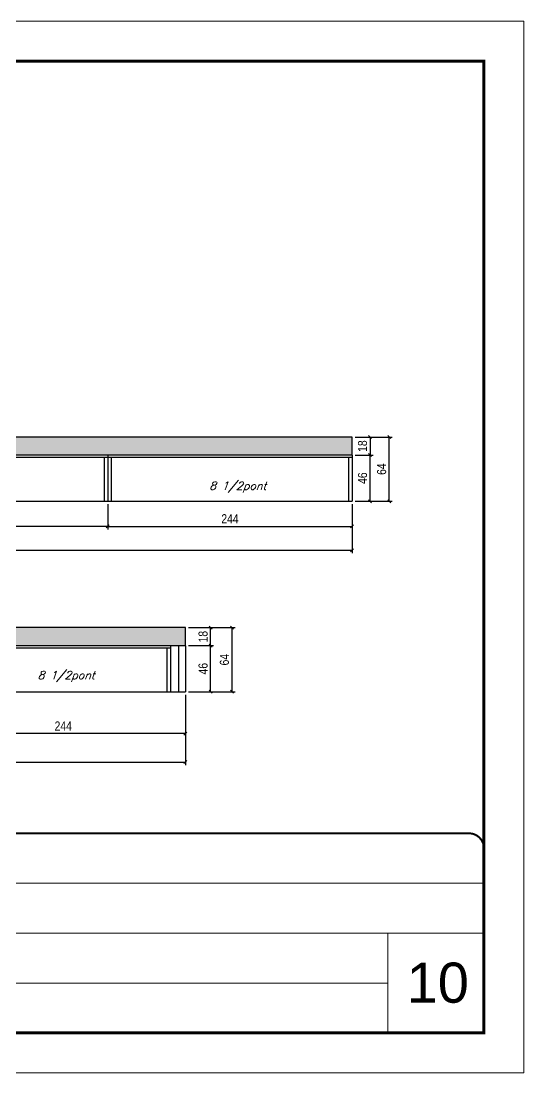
# Model space of a CAD drawing. Extents: x -10448 to -1189, y -11772 to 17235.
# Drawn here: x -7867 to -7365, y 13497 to 14547 of the extents above; entities that cross this region are included whole.
import ezdxf

# ---------------------------------------------------------------- set-up
doc = ezdxf.new("R2010")
doc.units = 0
doc.linetypes.add('CONTINUO', pattern=[0])
doc.linetypes.add('DASHED', pattern=[0.75, 0.5, -0.25])
for name, color, linetype, lineweight in [('CARIMBO', 255, 'Continuous', 9), ('Folhas', 255, 'Continuous', 9), ('SARRAFO DE PRESSAO', 251, 'DASHED', 9)]:
    doc.layers.add(name, color=color, linetype=linetype, lineweight=lineweight)
for name, color, linetype in [('COTA', 241, 'Continuous'), ('Painéis', 200, 'Continuous'), ('SARR_2.2x7', 40, 'Continuous'), ('SARR_3.5x7', 81, 'Continuous'), ('texto', 7, 'Continuous')]:
    doc.layers.add(name, color=color, linetype=linetype)
doc.styles.add('ARIAL', font='arial.ttf')
doc.styles.add('COTA TECNICA-50', font='techl___.ttf', dxfattribs={"height": 9})
doc.styles.add('Romans', font='romans.shx')
doc.dimstyles.new('COTA PAINEL-50', dxfattribs={"dimtxt": 9, "dimasz": 3, "dimexe": 3, "dimexo": 3, "dimgap": 3, "dimtad": 1, "dimdec": 1, "dimzin": 12, "dimdsep": 46, "dimtxsty": 'COTA TECNICA-50', "dimblk1": 'OBLIQUE', "dimblk2": 'OBLIQUE', "dimsah": 1, "dimcen": 0.9, "dimclrd": 4, "dimclre": 4, "dimclrt": 240, "dimadec": 1, "dimazin": 3, "dimtfac": 1, "dimtdec": 1, "dimtmove": 0, "dimatfit": 3, "dimfxl": 1, "dimtolj": 1, "dimtzin": 12, "dimarcsym": 0})

# ---------------------------------------------------------------- blocks, each defined once
blk = doc.blocks.new('9999999999')
at = {"color": 30, "linetype": 'CONTINUO'}
for p, q in [((98564.6, 34379.6), (99584, 34379.6)), ((98564.6, 34329.8), (99488, 34329.8)), ((99584, 34329.8), (99488, 34329.8)), ((99488, 34329.8), (99488, 34230.2)), ((98564.6, 34280), (99488, 34280))]:
    blk.add_line(p, q, dxfattribs=at)
at = {"color": 30, "linetype": 'CONTINUO', "const_width": 2}
blk.add_lwpolyline([(99584, 34230.2), (99584, 34414.4, 0.414214), (99569, 34429.4), (98229, 34429.4, 0.414214), (98214, 34414.4), (98214, 34245.2, 0.414214), (98229, 34230.2), (99584, 34230.2)], format="xyb", dxfattribs=at)
at = {"layer": 'Folhas'}
blk.add_lwpolyline([(98139, 34190.2), (99624, 34190.2), (99624, 35240.2), (98139, 35240.2)], close=True, dxfattribs=at)
at = {"layer": 'Folhas', "color": 30, "const_width": 3}
blk.add_lwpolyline([(98214, 34230.2), (99584, 34230.2), (99584, 35200.2), (98214, 35200.2)], close=True, dxfattribs=at)
blk = doc.blocks.new('_Oblique')
at = {"color": 0, "linetype": 'ByBlock', "lineweight": -2}
blk.add_line((-0.5, -0.5), (0.5, 0.5), dxfattribs=at)
blk = doc.blocks.new('*D179')
at = {"layer": 'COTA', "color": 4, "linetype": 'ByBlock', "lineweight": -2, "transparency": 16777216}
for p, q in [((-7946.9, 13874.6), (-7946.9, 13832.8)), ((-7702.9, 13874.6), (-7702.9, 13832.8)), ((-7702.9, 13835.8), (-7946.9, 13835.8))]:
    blk.add_line(p, q, dxfattribs=at)
at = {"layer": 'Defpoints', "color": 0, "linetype": 'ByBlock', "transparency": 16777216}
for p in [(-7946.9, 13877.6), (-7702.9, 13877.6), (-7946.9, 13835.8)]:
    blk.add_point(p, dxfattribs=at)
at = {"layer": 'COTA', "color": 4, "linetype": 'ByBlock', "lineweight": -2, "transparency": 16777216, "xscale": 3, "yscale": 3, "zscale": 3, "rotation": 180}
blk.add_blockref('_Oblique', (-7946.9, 13835.8), dxfattribs=at)
at = {"layer": 'COTA', "color": 4, "linetype": 'ByBlock', "lineweight": -2, "transparency": 16777216, "xscale": 3, "yscale": 3, "zscale": 3}
blk.add_blockref('_Oblique', (-7702.9, 13835.8), dxfattribs=at)
at = {"layer": 'COTA', "color": 240, "linetype": 'ByBlock', "transparency": 16777216, "insert": (-7824.9, 13843.4), "char_height": 9, "attachment_point": 5, "style": 'COTA TECNICA-50'}
blk.add_mtext('\\A1;244', dxfattribs=at)
blk = doc.blocks.new('*D1301')
at = {"layer": 'COTA', "color": 4, "linetype": 'ByBlock', "lineweight": -2, "transparency": 16777216}
for p, q in [((-7699.9, 13923.6), (-7674.7, 13923.6)), ((-7677.7, 13877.6), (-7677.7, 13923.6)), ((-7699.9, 13877.6), (-7674.7, 13877.6))]:
    blk.add_line(p, q, dxfattribs=at)
at = {"layer": 'Defpoints', "color": 0, "linetype": 'ByBlock', "transparency": 16777216}
for p in [(-7702.9, 13923.6), (-7677.7, 13923.6), (-7702.9, 13877.6)]:
    blk.add_point(p, dxfattribs=at)
at = {"layer": 'COTA', "color": 4, "linetype": 'ByBlock', "lineweight": -2, "transparency": 16777216, "xscale": 3, "yscale": 3, "zscale": 3}
for p, rotation in [((-7677.7, 13923.6), 90), ((-7677.7, 13877.6), 270)]:
    blk.add_blockref('_Oblique', p, dxfattribs=dict(at, rotation=rotation))
at = {"layer": 'COTA', "color": 240, "linetype": 'ByBlock', "transparency": 16777216, "insert": (-7685.2, 13900.6), "char_height": 9, "attachment_point": 5, "rotation": 90, "style": 'COTA TECNICA-50'}
blk.add_mtext('\\A1;46', dxfattribs=at)
blk = doc.blocks.new('*D1302')
at = {"layer": 'COTA', "color": 4, "linetype": 'ByBlock', "lineweight": -2, "transparency": 16777216}
for p, q in [((-8678.9, 13874.6), (-8678.9, 13804.4)), ((-7702.9, 13874.6), (-7702.9, 13804.4)), ((-8678.9, 13807.4), (-7702.9, 13807.4))]:
    blk.add_line(p, q, dxfattribs=at)
at = {"layer": 'Defpoints', "color": 0, "linetype": 'ByBlock', "transparency": 16777216}
for p in [(-8678.9, 13877.6), (-7702.9, 13877.6), (-7702.9, 13807.4)]:
    blk.add_point(p, dxfattribs=at)
at = {"layer": 'COTA', "color": 4, "linetype": 'ByBlock', "lineweight": -2, "transparency": 16777216, "xscale": 3, "yscale": 3, "zscale": 3, "rotation": 180}
blk.add_blockref('_Oblique', (-8678.9, 13807.4), dxfattribs=at)
at = {"layer": 'COTA', "color": 4, "linetype": 'ByBlock', "lineweight": -2, "transparency": 16777216, "xscale": 3, "yscale": 3, "zscale": 3}
blk.add_blockref('_Oblique', (-7702.9, 13807.4), dxfattribs=at)
at = {"layer": 'COTA', "color": 240, "linetype": 'ByBlock', "transparency": 16777216, "insert": (-8190.9, 13815), "char_height": 9, "attachment_point": 5, "style": 'COTA TECNICA-50'}
blk.add_mtext('\\A1;976', dxfattribs=at)
blk = doc.blocks.new('*D132')
at = {"layer": 'COTA', "color": 4, "linetype": 'ByBlock', "lineweight": -2, "transparency": 16777216}
for p, q in [((-7780.4, 14064.8), (-7780.4, 14039.7)), ((-7536.4, 14064.8), (-7536.4, 14039.7)), ((-7780.4, 14042.7), (-7536.4, 14042.7))]:
    blk.add_line(p, q, dxfattribs=at)
at = {"layer": 'Defpoints', "color": 0, "linetype": 'ByBlock', "transparency": 16777216}
for p in [(-7780.4, 14067.8), (-7536.4, 14067.8), (-7536.4, 14042.7)]:
    blk.add_point(p, dxfattribs=at)
at = {"layer": 'COTA', "color": 4, "linetype": 'ByBlock', "lineweight": -2, "transparency": 16777216, "xscale": 3, "yscale": 3, "zscale": 3, "rotation": 180}
blk.add_blockref('_Oblique', (-7780.4, 14042.7), dxfattribs=at)
at = {"layer": 'COTA', "color": 4, "linetype": 'ByBlock', "lineweight": -2, "transparency": 16777216, "xscale": 3, "yscale": 3, "zscale": 3}
blk.add_blockref('_Oblique', (-7536.4, 14042.7), dxfattribs=at)
at = {"layer": 'COTA', "color": 240, "linetype": 'ByBlock', "transparency": 16777216, "insert": (-7658.4, 14050.3), "char_height": 9, "attachment_point": 5, "style": 'COTA TECNICA-50'}
blk.add_mtext('\\A1;244', dxfattribs=at)
blk = doc.blocks.new('*D133')
at = {"layer": 'COTA', "color": 4, "linetype": 'ByBlock', "lineweight": -2, "transparency": 16777216}
for p, q in [((-8024.4, 14064.8), (-8024.4, 14039.7)), ((-7780.4, 14064.8), (-7780.4, 14039.7)), ((-7780.4, 14042.7), (-8024.4, 14042.7))]:
    blk.add_line(p, q, dxfattribs=at)
at = {"layer": 'Defpoints', "color": 0, "linetype": 'ByBlock', "transparency": 16777216}
for p in [(-8024.4, 14067.8), (-7780.4, 14067.8), (-8024.4, 14042.7)]:
    blk.add_point(p, dxfattribs=at)
at = {"layer": 'COTA', "color": 4, "linetype": 'ByBlock', "lineweight": -2, "transparency": 16777216, "xscale": 3, "yscale": 3, "zscale": 3, "rotation": 180}
blk.add_blockref('_Oblique', (-8024.4, 14042.7), dxfattribs=at)
at = {"layer": 'COTA', "color": 4, "linetype": 'ByBlock', "lineweight": -2, "transparency": 16777216, "xscale": 3, "yscale": 3, "zscale": 3}
blk.add_blockref('_Oblique', (-7780.4, 14042.7), dxfattribs=at)
at = {"layer": 'COTA', "color": 240, "linetype": 'ByBlock', "transparency": 16777216, "insert": (-7902.4, 14050.3), "char_height": 9, "attachment_point": 5, "style": 'COTA TECNICA-50'}
blk.add_mtext('\\A1;244', dxfattribs=at)
blk = doc.blocks.new('*D1269')
at = {"layer": 'COTA', "color": 4, "linetype": 'ByBlock', "lineweight": -2, "transparency": 16777216}
for p, q in [((-8488.9, 14064.8), (-8488.9, 14015.8)), ((-7536.4, 14064.8), (-7536.4, 14015.8)), ((-8488.9, 14018.8), (-7536.4, 14018.8))]:
    blk.add_line(p, q, dxfattribs=at)
at = {"layer": 'Defpoints', "color": 0, "linetype": 'ByBlock', "transparency": 16777216}
for p in [(-8488.9, 14067.8), (-7536.4, 14067.8), (-7536.4, 14018.8)]:
    blk.add_point(p, dxfattribs=at)
at = {"layer": 'COTA', "color": 4, "linetype": 'ByBlock', "lineweight": -2, "transparency": 16777216, "xscale": 3, "yscale": 3, "zscale": 3, "rotation": 180}
blk.add_blockref('_Oblique', (-8488.9, 14018.8), dxfattribs=at)
at = {"layer": 'COTA', "color": 4, "linetype": 'ByBlock', "lineweight": -2, "transparency": 16777216, "xscale": 3, "yscale": 3, "zscale": 3}
blk.add_blockref('_Oblique', (-7536.4, 14018.8), dxfattribs=at)
at = {"layer": 'COTA', "color": 240, "linetype": 'ByBlock', "transparency": 16777216, "insert": (-8012.7, 14026.5), "char_height": 9, "attachment_point": 5, "style": 'COTA TECNICA-50'}
blk.add_mtext('\\A1;952.5', dxfattribs=at)
blk = doc.blocks.new('*D1270')
at = {"layer": 'COTA', "color": 4, "linetype": 'ByBlock', "lineweight": -2, "transparency": 16777216}
for p, q in [((-7533.4, 14131.8), (-7515.4, 14131.8)), ((-7518.4, 14131.8), (-7518.4, 14113.8)), ((-7533.4, 14113.8), (-7515.4, 14113.8))]:
    blk.add_line(p, q, dxfattribs=at)
at = {"layer": 'Defpoints', "color": 0, "linetype": 'ByBlock', "transparency": 16777216}
for p in [(-7536.4, 14131.8), (-7536.4, 14113.8), (-7518.4, 14113.8)]:
    blk.add_point(p, dxfattribs=at)
at = {"layer": 'COTA', "color": 4, "linetype": 'ByBlock', "lineweight": -2, "transparency": 16777216, "xscale": 3, "yscale": 3, "zscale": 3}
for p, rotation in [((-7518.4, 14131.8), 90), ((-7518.4, 14113.8), 270)]:
    blk.add_blockref('_Oblique', p, dxfattribs=dict(at, rotation=rotation))
at = {"layer": 'COTA', "color": 240, "linetype": 'ByBlock', "transparency": 16777216, "insert": (-7526, 14122.8), "char_height": 9, "attachment_point": 5, "rotation": 90, "style": 'COTA TECNICA-50'}
blk.add_mtext('\\A1;18', dxfattribs=at)
blk = doc.blocks.new('*D134')
at = {"layer": 'COTA', "color": 4, "linetype": 'ByBlock', "lineweight": -2, "transparency": 16777216}
for p, q in [((-7533.4, 14113.8), (-7515.4, 14113.8)), ((-7518.4, 14067.8), (-7518.4, 14113.8)), ((-7533.4, 14067.8), (-7515.4, 14067.8))]:
    blk.add_line(p, q, dxfattribs=at)
at = {"layer": 'Defpoints', "color": 0, "linetype": 'ByBlock', "transparency": 16777216}
for p in [(-7536.4, 14113.8), (-7518.4, 14113.8), (-7536.4, 14067.8)]:
    blk.add_point(p, dxfattribs=at)
at = {"layer": 'COTA', "color": 4, "linetype": 'ByBlock', "lineweight": -2, "transparency": 16777216, "xscale": 3, "yscale": 3, "zscale": 3}
for p, rotation in [((-7518.4, 14113.8), 90), ((-7518.4, 14067.8), 270)]:
    blk.add_blockref('_Oblique', p, dxfattribs=dict(at, rotation=rotation))
at = {"layer": 'COTA', "color": 240, "linetype": 'ByBlock', "transparency": 16777216, "insert": (-7526, 14090.8), "char_height": 9, "attachment_point": 5, "rotation": 90, "style": 'COTA TECNICA-50'}
blk.add_mtext('\\A1;46', dxfattribs=at)
blk = doc.blocks.new('*D135')
at = {"layer": 'COTA', "color": 4, "linetype": 'ByBlock', "lineweight": -2, "transparency": 16777216}
for p, q in [((-7533.4, 14131.8), (-7496.3, 14131.8)), ((-7499.3, 14067.8), (-7499.3, 14131.8)), ((-7533.4, 14067.8), (-7496.3, 14067.8))]:
    blk.add_line(p, q, dxfattribs=at)
at = {"layer": 'Defpoints', "color": 0, "linetype": 'ByBlock', "transparency": 16777216}
for p in [(-7536.4, 14131.8), (-7499.3, 14131.8), (-7536.4, 14067.8)]:
    blk.add_point(p, dxfattribs=at)
at = {"layer": 'COTA', "color": 4, "linetype": 'ByBlock', "lineweight": -2, "transparency": 16777216, "xscale": 3, "yscale": 3, "zscale": 3}
for p, rotation in [((-7499.3, 14131.8), 90), ((-7499.3, 14067.8), 270)]:
    blk.add_blockref('_Oblique', p, dxfattribs=dict(at, rotation=rotation))
at = {"layer": 'COTA', "color": 240, "linetype": 'ByBlock', "transparency": 16777216, "insert": (-7506.9, 14099.8), "char_height": 9, "attachment_point": 5, "rotation": 90, "style": 'COTA TECNICA-50'}
blk.add_mtext('\\A1;64', dxfattribs=at)
blk = doc.blocks.new('*D1271')
at = {"layer": 'COTA', "color": 4, "linetype": 'ByBlock', "lineweight": -2, "transparency": 16777216}
for p, q in [((-7699.9, 13941.6), (-7674.7, 13941.6)), ((-7677.7, 13923.6), (-7677.7, 13941.6)), ((-7699.9, 13923.6), (-7674.7, 13923.6))]:
    blk.add_line(p, q, dxfattribs=at)
at = {"layer": 'Defpoints', "color": 0, "linetype": 'ByBlock', "transparency": 16777216}
for p in [(-7702.9, 13941.6), (-7677.7, 13941.6), (-7702.9, 13923.6)]:
    blk.add_point(p, dxfattribs=at)
at = {"layer": 'COTA', "color": 4, "linetype": 'ByBlock', "lineweight": -2, "transparency": 16777216, "xscale": 3, "yscale": 3, "zscale": 3}
for p, rotation in [((-7677.7, 13941.6), 90), ((-7677.7, 13923.6), 270)]:
    blk.add_blockref('_Oblique', p, dxfattribs=dict(at, rotation=rotation))
at = {"layer": 'COTA', "color": 240, "linetype": 'ByBlock', "transparency": 16777216, "insert": (-7685.2, 13932.6), "char_height": 9, "attachment_point": 5, "rotation": 90, "style": 'COTA TECNICA-50'}
blk.add_mtext('\\A1;18', dxfattribs=at)
blk = doc.blocks.new('*D1272')
at = {"layer": 'COTA', "color": 4, "linetype": 'ByBlock', "lineweight": -2, "transparency": 16777216}
for p, q in [((-7699.9, 13941.6), (-7653.3, 13941.6)), ((-7656.3, 13877.6), (-7656.3, 13941.6)), ((-7699.9, 13877.6), (-7653.3, 13877.6))]:
    blk.add_line(p, q, dxfattribs=at)
at = {"layer": 'Defpoints', "color": 0, "linetype": 'ByBlock', "transparency": 16777216}
for p in [(-7702.9, 13941.6), (-7656.3, 13941.6), (-7702.9, 13877.6)]:
    blk.add_point(p, dxfattribs=at)
at = {"layer": 'COTA', "color": 4, "linetype": 'ByBlock', "lineweight": -2, "transparency": 16777216, "xscale": 3, "yscale": 3, "zscale": 3}
for p, rotation in [((-7656.3, 13941.6), 90), ((-7656.3, 13877.6), 270)]:
    blk.add_blockref('_Oblique', p, dxfattribs=dict(at, rotation=rotation))
at = {"layer": 'COTA', "color": 240, "linetype": 'ByBlock', "transparency": 16777216, "insert": (-7663.9, 13909.6), "char_height": 9, "attachment_point": 5, "rotation": 90, "style": 'COTA TECNICA-50'}
blk.add_mtext('\\A1;64', dxfattribs=at)

msp = doc.modelspace()

# ---------------------------------------------------------------- hatches: boundary and pattern name
at = {"layer": 'COTA', "linetype": 'ByBlock'}
h = msp.add_hatch(dxfattribs=at)
h.set_pattern_fill('AR-CONC', color=256, scale=0.03)
h.paths.add_polyline_path([(-8488.9, 14113.84), (-8024.4, 14113.84), (-7536.4, 14113.84), (-7536.4, 14131.84), (-8024.4, 14131.84), (-8412.4, 14131.84), (-8515.94, 14131.84), (-8515.94, 14126.84), (-8678.94, 14126.84), (-8678.94, 14114.84), (-8542.44, 14114.84), (-8542.44, 14071.84), (-8488.9, 14071.84)])
h.paths.add_polyline_path([(-8468.7, 14115.56), (-8448.64, 14115.56), (-8448.64, 14134.09), (-8468.7, 14134.09)], flags=9)
h = msp.add_hatch(dxfattribs=at)
h.set_pattern_fill('AR-CONC', color=256, scale=0.03)
h.set_pattern_definition([(50, (-139469.2827, -18376.2663), (5.46554007, -0.47817257), [0.5715, -6.2865]), (355, (-139469.2827, -18376.266), (-1.05730264, 5.73170536), [0.4572, -5.02921753]), (100.4514447, (-139468.827, -18376.306), (4.40823741, 5.25353256), [0.48570026, -5.34270734]), (46.1842, (-139469.283, -18374.742), (8.13237123, -1.26126984), [0.85725, -9.42975]), (96.6355576, (-139468.605, -18374.847), (7.122124, 7.42278374), [0.7285507, -8.01406824]), (351.184151, (-139469.283, -18374.742), (7.122124, 7.42278374), [0.685799, -7.54379196]), (21, (-139468.5207, -18375.1233), (4.54843174, -3.06795595), [0.5715, -6.2865]), (326, (-139468.5207, -18375.123), (1.85406085, 5.52563898), [0.4572, -5.0292]), (71.451445, (-139468.1417, -18375.379), (6.40249258, 2.45768307), [0.48570026, -5.34269813]), (37.5, (-139469.2827, -18376.2663), (0.092658098, 2.536651166), [0, -4.96824, 0, -5.1054, 0, -5.04825]), (7.5, (-139469.2827, -18376.2663), (2.004589875, 3.005417245), [0, -2.91084, 0, -4.85394, 0, -1.92405]), (327.5, (-139470.982, -18376.2663), (4.067717855, -0.17186232), [0, -1.905, 0, -5.9436, 0, -7.8867]), (317.5, (-139471.744, -18376.2663), (4.44387544, 0.76279473), [0, -2.4765, 0, -3.94716, 0, -5.6007])])
h.paths.add_polyline_path([(-7702.94, 13923.56), (-7702.94, 13941.56), (-8678.94, 13941.56), (-8678.94, 13923.56)])

# ---------------------------------------------------------------- linework, layer by layer
for p, q in [((-7536.4, 14113.84), (-7536.4, 14131.84)), ((-7702.94, 13941.56), (-8678.94, 13941.56)), ((-7702.94, 13923.56), (-7702.94, 13941.56))]:
    msp.add_line(p, q, dxfattribs=at)
msp.add_lwpolyline([(-7536.4, 14131.84), (-8024.4, 14131.84), (-8412.4, 14131.84)], dxfattribs=at)
at = {"layer": 'Painéis', "linetype": 'Continuous'}
for p, q in [((-7780.4, 14113.84), (-7780.4, 14067.84)), ((-7536.4, 14113.84), (-7536.4, 14067.84)), ((-7702.94, 13923.56), (-8678.94, 13923.56)), ((-7702.94, 13923.56), (-7702.94, 13877.56)), ((-8678.94, 13877.56), (-7702.94, 13877.56))]:
    msp.add_line(p, q, dxfattribs=at)
for points in [[(-7536.4, 14113.84), (-8024.4, 14113.84), (-8488.9, 14113.84)], [(-8488.9, 14067.84), (-8024.4, 14067.84), (-7536.4, 14067.84)]]:
    msp.add_lwpolyline(points, dxfattribs=at)
at = {"layer": 'SARR_2.2x7', "linetype": 'Continuous'}
for p, q in [((-8024.4, 14111.64), (-7780.4, 14111.64)), ((-7780.4, 14111.64), (-7536.4, 14111.64)), ((-7709.94, 13923.56), (-7709.94, 13877.56)), ((-7946.94, 13921.36), (-7717.94, 13921.36))]:
    msp.add_line(p, q, dxfattribs=at)
at = {"layer": 'SARR_3.5x7'}
for p, q in [((-7783.9, 14111.64), (-7783.9, 14067.84)), ((-7776.9, 14111.64), (-7776.9, 14067.84)), ((-7539.9, 14111.64), (-7539.9, 14067.84)), ((-7717.94, 13923.56), (-7717.94, 13877.56)), ((-7721.44, 13921.36), (-7721.44, 13877.56))]:
    msp.add_line(p, q, dxfattribs=at)

# ---------------------------------------------------------------- block references
at = {"layer": 'SARRAFO DE PRESSAO', "color": 6, "linetype": 'ByBlock'}
msp.add_blockref('9999999999', (-106988.76, -20693.13), dxfattribs=at)

# ---------------------------------------------------------------- texts
at = {"layer": 'CARIMBO', "style": 'ARIAL'}
msp.add_text('10', height=40, dxfattribs=at).set_placement((-7481.92, 13567.22))
at = {"layer": 'texto', "color": 2, "char_height": 8, "attachment_point": 5, "style": 'Romans'}
for insert in [(-7650.54, 14081.94), (-7821.94, 13892.85)]:
    msp.add_mtext('{\\Q19;\\C256;8 1/2pont}', dxfattribs=dict(at, insert=insert))

# ---------------------------------------------------------------- dimensions: what is measured, and where the dimension line sits
at = {"layer": 'COTA', "linetype": 'ByBlock'}
for base, p1, p2, picture, middle in [((-7518.42, 14113.84), (-7536.4, 14131.84), (-7536.4, 14113.84), '*D1270', (-7526.01, 14122.84)), ((-7499.3, 14131.84), (-7536.4, 14067.84), (-7536.4, 14131.84), '*D135', (-7506.89, 14099.84)), ((-7518.42, 14113.84), (-7536.4, 14067.84), (-7536.4, 14113.84), '*D134', (-7526.01, 14090.84)), ((-7677.65, 13941.56), (-7702.94, 13923.56), (-7702.94, 13941.56), '*D1271', (-7685.24, 13932.56)), ((-7656.3, 13941.56), (-7702.94, 13877.56), (-7702.94, 13941.56), '*D1272', (-7663.89, 13909.56)), ((-7677.65, 13923.56), (-7702.94, 13877.56), (-7702.94, 13923.56), '*D1301', (-7685.24, 13900.56))]:
    dim = msp.add_linear_dim(base=base, p1=p1, p2=p2, angle=90, dimstyle='COTA PAINEL-50', dxfattribs=at)
    dim.commit()
    dim.dimension.update_dxf_attribs({"geometry": picture, "text_midpoint": middle})
for base, p1, picture, middle in [((-7536.4, 14018.83), (-8488.9, 14067.84), '*D1269', (-8012.65, 14026.45)), ((-7536.4, 14042.75), (-7780.4, 14067.84), '*D132', (-7658.4, 14050.31))]:
    dim = msp.add_linear_dim(base=base, p1=p1, p2=(-7536.4, 14067.84), dimstyle='COTA PAINEL-50', override={"dimarcsym": 1}, dxfattribs=at)
    dim.commit()
    dim.dimension.update_dxf_attribs({"geometry": picture, "text_midpoint": middle})
for base, p1, p2, picture, middle in [((-8024.4, 14042.75), (-7780.4, 14067.84), (-8024.4, 14067.84), '*D133', (-7902.4, 14042.75)), ((-7946.94, 13835.81), (-7702.94, 13877.56), (-7946.94, 13877.56), '*D179', (-7824.94, 13835.81))]:
    dim = msp.add_linear_dim(base=base, p1=p1, p2=p2, dimstyle='COTA PAINEL-50', override={"dimarcsym": 1}, dxfattribs=at)
    dim.commit()
    dim.dimension.update_dxf_attribs({"geometry": picture, "text_midpoint": middle, "dimtype": 160})
dim = msp.add_linear_dim(base=(-7702.94, 13807.41), p1=(-8678.94, 13877.56), p2=(-7702.94, 13877.56), dimstyle='COTA PAINEL-50', dxfattribs=at)
dim.commit()
dim.dimension.update_dxf_attribs({"geometry": '*D1302', "text_midpoint": (-8190.94, 13815.03)})

doc.saveas('drawing.dxf')
